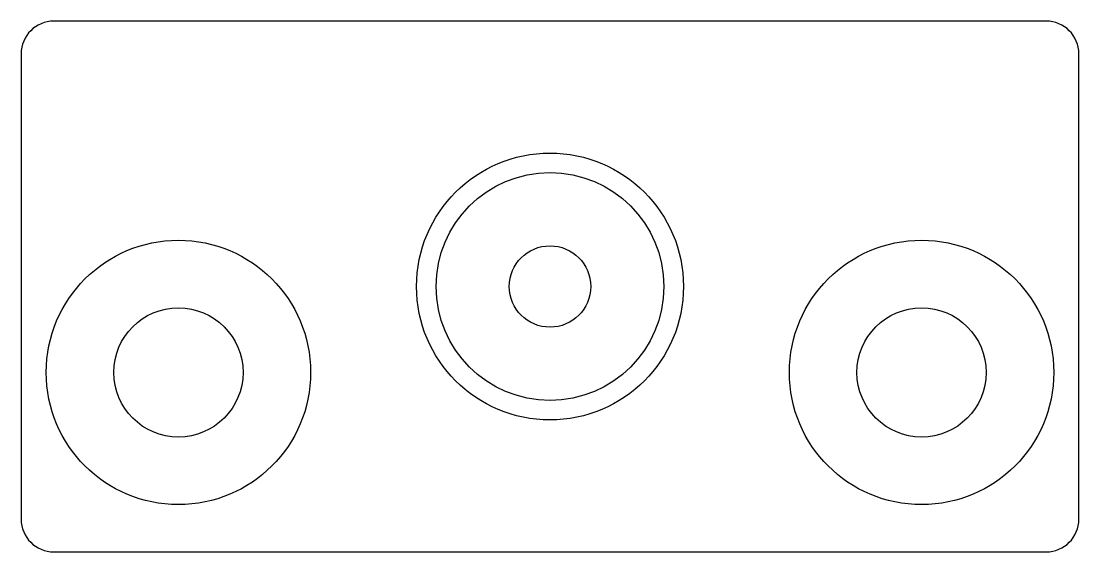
# Model space of a CAD drawing. Header units: inches. Extents: x -1.63 to 1.63, y -0.82 to 0.82.
import ezdxf

# ---------------------------------------------------------------- set-up
doc = ezdxf.new("R2010")
doc.units = ezdxf.units.IN
doc.header["$MEASUREMENT"] = 0

msp = doc.modelspace()

# ---------------------------------------------------------------- linework, layer by layer
at = {"color": 7, "linetype": 'Continuous', "lineweight": 25}
for p, q in [((1.525, 0.8153), (-1.525, 0.8153)), ((-1.625, 0.7153), (-1.625, -0.7153)), ((1.625, -0.7153), (1.625, 0.7153)), ((-1.525, -0.8153), (1.525, -0.8153))]:
    msp.add_line(p, q, dxfattribs=at)
for centre, radius in [((0, 0), 0.41), ((0, 0), 0.35), ((-1.1417, -0.2641), 0.4062), ((1.1417, -0.2641), 0.4062), ((0, 0), 0.125), ((-1.1417, -0.2641), 0.1985), ((1.1417, -0.2641), 0.1985)]:
    msp.add_circle(centre, radius, dxfattribs=at)
for centre, start, end in [((-1.525, 0.7153), 90, 180), ((1.525, 0.7153), 0, 90), ((-1.525, -0.7153), 180, 270), ((1.525, -0.7153), 270, 0)]:
    msp.add_arc(centre, 0.1, start, end, dxfattribs=at)

doc.saveas('drawing.dxf')
